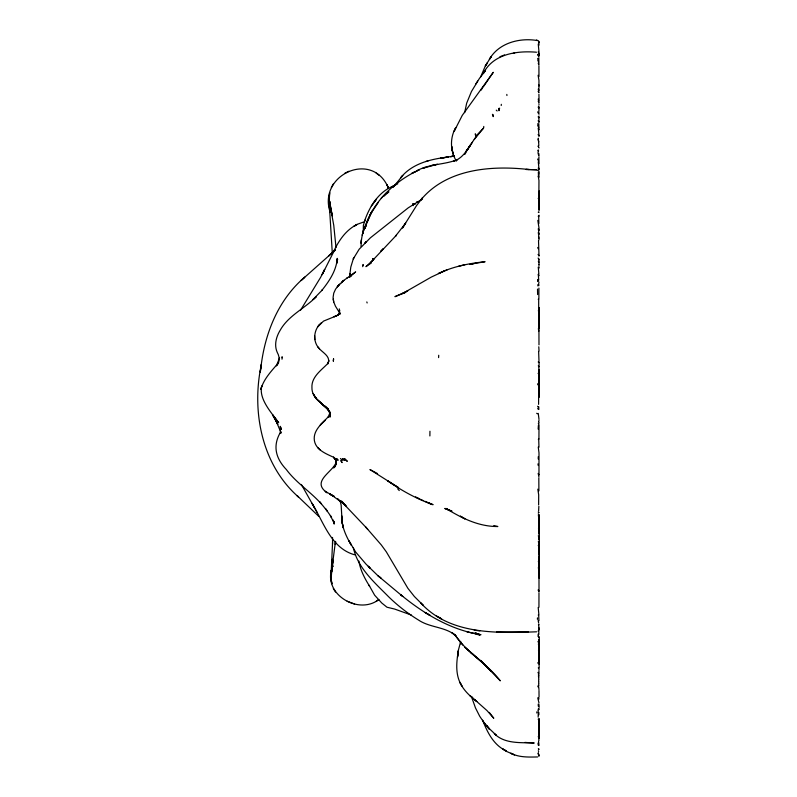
<?xml version="1.0" encoding="UTF-8"?>
<svg xmlns="http://www.w3.org/2000/svg" width="797" height="797" viewBox="0 0 797 797"><rect width="100%" height="100%" fill="white"/><g stroke="black" fill="none" stroke-linecap="round" stroke-linejoin="round"><path stroke-width="1.2" d="M538.882 315.781L538.981 344.882M539.22 190.881L539.2 207.728L539.24 191.669M538.842 366.471L539.011 374.65L538.204 373.285L538.792 374.261L539.131 390.43L539.131 369.429M539.24 209.173L539.24 205.756M539.22 397.364L539.24 375.377M539.19 578.383L539.22 541.661M538.852 198.682L538.961 180.481L538.194 175.878L538.961 177.313L538.842 176.276M538.752 440.233L538.961 447.256M539.25 195.355L539.22 210.029L539.21 199.16M539.21 320.524L539.23 308.17M539.2 532.396L539.22 518.02L539.26 524.934M539.18 663.931L539.22 644.255M539.2 649.585L539.22 639.373M539.22 736.498L539.2 720.767M539.26 651.966L539.22 664.07M332.548 544.052L332.538 537.457M538.254 459.002L538.264 456.691M539.131 390.43L539.171 378.455M539.28 565.342L539.28 568.221L539.27 560.889M538.842 712.408L538.872 714.789M538.951 663.054L539.23 667.826M539.35 663.084L539.22 637.122M539.35 556.784L539.23 567.783M538.981 690.491L539.041 697.116M539.18 730.5L539.21 724.473M539.25 544.052L539.21 548.794L539.26 545.895M538.931 704.399L539.18 707.148M539.35 722.65L539.37 719.332M538.742 406.719L538.842 409.509M538.872 158.444L539.011 163.714M538.842 145.492L538.304 138.17M538.902 288.066L538.862 299.413L538.214 299.293M538.971 592.699L538.941 607.274M361.011 246.482L361.449 239.688L361.171 243.404C361.619 231.867 367.068 221.177 372.109 211.026L366.451 224.116M538.722 279.926L538.274 274.288L538.872 275.872L538.772 274.716M537.437 619.369L537.457 617.874M429.882 435.949L429.952 431.247M537.596 281.53L537.626 279.448M538.862 549.113L538.971 551.763M282.008 359.198L282.058 356.737L282.397 357.684M330.058 412.716L329.968 416.951L330.058 412.716L327.826 408.931L324.21 405.534L327.826 408.931L329.838 412.029C324.359 403.79 311.557 399.078 311.936 387.511C311.278 376.652 322.177 369.599 328.045 363.223C331.193 355.831 321.211 352.164 317.704 346.715C313.002 339.99 314.048 330.516 319.497 324.548L317.854 326.72L323.512 321.121L337.021 315.602L334.003 316.778L337.31 315.253L339.652 313.161L337.838 315.433L339.751 313.012M538.812 438.818L538.334 439.436L538.911 439.476L539.011 425.09L538.354 423.277L539.131 422.948L538.583 421.563M539.021 238.293L538.334 232.565L539.031 234.368L538.324 228.689L539.011 230.472L538.951 227.723L537.816 220.39M538.812 382.51L538.931 379.561L539.071 386.425M538.921 723.437L538.892 727.183M539.161 722.371L539.22 720.488M332.568 542.319L331.104 574.547M538.971 171.843L539.041 173.427L538.314 172.421L538.971 175.32L538.214 173.945M538.902 65.842L538.961 76.602M538.902 94.215L539.051 100.402M538.732 591.005L538.194 589.81L539.011 591.543L538.971 569.556M538.961 110.444L538.951 109.069M538.822 533.93L539.031 528.839L538.463 528.461M538.921 115.983L538.981 118.115L538.234 116.681L538.752 117.617M438.609 357.604L438.719 355.253M538.981 171.046L536.53 169.781L525.98 169.442L536.53 169.781M538.892 282.835L538.931 282.048M538.971 215.947L539.011 215.19M538.842 58.081L538.882 64.836M538.393 425.399L538.164 429.085M539.021 709.4L538.902 708.134M538.902 157.756L538.951 156.909M538.244 712.827L538.025 709.898M336.962 263.12L337.261 258.367C336.424 270.601 329.161 281.251 321.719 290.566L322.297 289.978L313.032 299.513L316.23 296.713C304.773 308.459 288.534 315.453 280.255 330.127C276.18 336.752 273.909 345.131 277.306 352.523C279.598 356.498 280.116 361.878 276.629 365.355L278.631 362.655C271.777 370.695 263.687 378.844 260.888 389.344L261.785 385.987C258.427 398.928 271.757 413.015 278.671 422.719L272.474 415.127M335.517 542.04L335.328 544.52L335.617 541.362M538.961 628.524L538.294 631.413L538.852 629.182M501.223 105.503L501.323 104.337M362.904 230.971L363.253 233.192L363.372 225.412L364.966 220.102L364.109 222.443C369.041 207.12 378.705 191.051 394.694 185.552L391.775 186.946L397.803 183.788M538.852 506.324L538.633 510.738M538.373 567.374L538.882 571.977M332.957 560.112L332.479 564.625L335.318 542.488M331.223 573.451L332.518 563.987L331.243 572.226L331.701 569.078C323.662 594.821 358.919 615.294 378.914 599.464M332.08 566.886L331.413 572.804L332.857 560.998M349.425 277.486L350.81 267.055L353.36 258.696M538.991 754.729L538.931 756.233L538.324 752.587M483.779 126.434L483.659 127.699M349.445 277.366L349.963 273.66L349.564 276.529M261.306 364.787L260.26 371.94L261.306 364.787C251.384 411.252 261.645 464.781 298.606 497.119L297.112 495.644L318.83 516.416M464.671 112.626L466.663 103.202L471.465 91.486L479.445 78.385L485.512 70.634L483.102 73.264M331.861 569.457L331.074 579.568L331.432 571.07M538.852 628.514L538.951 627.916M261.008 366.67C264.993 332.977 278.422 299.503 304.773 277.127L300.987 280.584L335.368 249.999M539.051 53.967L539.071 55.182M362.685 266.656L363.073 264.484L363.243 265.61M331.263 572.146L332.219 566.757L331.124 573.033L331.114 580.535M538.264 704.06L538.284 706.152M538.174 717.141L538.224 714.142M331.95 568.859L331.114 573.093L332 568.789M539.011 262.263L539.001 258.925M328.693 361.22L327.946 363.85L328.912 360.413M365.126 228.261L366.331 223.967L365.215 227.713L366.142 225.013M332.17 567.962L332.708 566.149L332.219 567.713M332.239 567.643L332.897 565.531M332.18 567.843L332.708 566.149M460.726 641.406L458.395 650.133L457.508 657.146L458.434 650.531L457.837 654.188C456.123 664.808 455.794 676.583 461.901 685.988L459.899 682.252C463.386 690.262 470.081 696.229 476.815 701.539L474.195 699.238L486.967 710.555L493.781 718.256L489.278 712.408M364.219 228.809L362.117 235.125M388.547 188.361C372.747 149.467 317.495 174.852 330.157 212.201L329.261 205.706M539.021 53.837L538.961 55.202L538.264 54.116L538.892 57.035M480.651 76.91L485.433 65.703L491.341 56.487L489.348 59.347C498.932 42.58 520.401 37.359 538.234 40.707M539.091 53.837L539.041 55.69M328.075 417.359L329.42 414.022M276.39 365.923L279.538 357.873M366.789 222.233C376.114 198.553 396.597 180.321 419.342 169.721L416.353 171.106C428.975 163.614 444.357 165.029 457.608 159.549L453.802 161.133C462.748 158.324 467.421 149.477 472.382 142.274M539.091 363.661L538.981 366.779L538.294 365.753M328.484 416.552C322.406 423.277 312.673 430.34 314.416 440.791C316.02 449.897 325.973 453.742 333.315 457.149L336.294 460.746L333.515 457.079L335.985 459.839L336.195 460.855L335.178 458.335L336.175 461.035L336.035 464.412C335.437 452.029 337.808 466.783 333.535 467.909L335.916 464.521L336.464 461.294C334.063 471.824 310.222 480.97 327.149 492.805L325.206 491.291L334.421 496.541L330.217 494.529M477.662 81.065L475.809 83.964M333.505 183.679L331.333 187.544M300.559 310.172L320.593 277.406L324.648 269.396L322.127 274.706L334.63 249.949L333.166 252.519C338.327 241.272 345.579 230.174 356.986 224.485L353.908 226.368L357.116 224.346L363.113 222.214M538.204 198.612L538.722 197.726M481.209 90.051L483.39 86.385M466.922 150.753L470.848 144.396L465.448 152.337L477.941 133.956L483.62 128.038L474.255 139.445M464.761 154.449L465.906 152.556M370.117 214.632L378.107 202.677M488.641 79.003L493.283 72.308L462.25 115.406L454.21 131.226L455.754 127.6C449.777 137.871 450.166 151.022 456.382 161.094M354.217 257.431L353.25 258.915L359.148 249.242L370.406 237.805L408.273 207.808L422.54 198.901M393.529 186.857L402.754 175.46L400.463 178.08C411.73 163.534 430.888 159.021 448.273 157.039L440.602 158.195L454.41 155.963M483.759 86.255L488.143 79.79M372.827 203.942L376.503 199.091L371.302 206.044M350.272 276.539L351.517 274.766L350.531 276.111M483.231 73.125L485.273 70.425L483.46 73.145C493.293 53.837 516.874 50.57 536.501 52.223M393.26 187.066L395.133 184.725M339.572 284.13L337.201 286.83L343.836 280.375L355.651 271.887L349.863 276.838M339.283 284.479L335.587 289.142L333.734 293.186L333.086 297.47L333.734 301.983L335.437 306.168L339.811 313.171M371.462 262.89L365.943 266.666L374.341 258.706M370.735 262.422L396.388 235.245L395.422 236.241L405.693 223.1L402.485 228.012L416.622 205.467L422.43 197.975L420.497 200.326C446.24 168.685 491.39 165.258 529.059 169.532M386.894 192.525L381.245 198.164M333.993 251.095L328.633 255.947L335.467 249.949M319.657 324.289L321.231 322.875M383.935 196.201L388.886 191.778L387.173 193.183M349.883 276.788L351.467 275.443M376.314 601.287L378.117 600.021M346.605 278.263L347.442 277.725M348.867 171.255L344.742 173.298M444.806 270.761L431.287 277.087L402.455 293.595L407.745 290.945L394.933 296.673L405.394 292.509M447.326 269.725L438.37 273.55C452.975 266.527 469.054 263.359 485.084 261.715L470.907 264.106M425.239 167.33L422.908 168.297L436.547 164.441M504.571 54.923L499.958 56.736M498.573 108.551L499.33 109.578L499.002 110.703L498.573 108.551L499.669 108.183M428.756 160.566L425.767 161.542M458.335 266.407L465.03 264.634M471.256 264.196L473.348 263.648M469.841 264.315L473.249 263.608M431.675 165.417L437.573 164.232M454.16 156.013L450.554 156.68L453.513 156.142M513.348 53.26L514.653 53.07M537.656 756.951C528.66 757.14 518.996 757.519 510.777 753.235L514.573 754.948M367.716 529.367L365.803 527.126L381.305 544.949L386.326 551.853L407.895 588.316L414.35 596.475L423.386 605.501L420.736 602.94C449.906 634.93 496.939 633.216 536.61 631.802M496.561 631.951L521.437 631.872M519.514 631.872L528.361 631.822M538.214 615.075L538.921 615.105L538.204 607.453M524.904 742.425L534.189 743.003C520.69 742.356 504.79 744.169 494.339 733.688L496.302 735.262L485.821 725.34L479.724 716.274L475.5 707.965L471.406 696.478M474.225 630.218L479.874 630.855M537.985 743.123L538.334 744.956L538.991 745.056L538.563 741.29M474.564 633.366L480.97 634.701C450.863 630.078 423.815 613.7 400.612 594.642L402.764 596.455L377.878 575.683L365.992 564.107L355.641 551.992L348.976 540.864L351.318 545.158C346.028 536.251 341.435 526.229 341.624 515.669L342.172 522.752L341.156 505.129L340.01 500.516M466.823 631.782L480.043 634.731L475.072 633.097L479.575 634.93L475.809 633.117L478.25 634.731L476.247 633.366M411.501 615.105L394.664 609.067L386.973 607.214L381.763 603.01L374.64 595.2L369.021 585.207L369.619 586.253C364.747 578.582 360.314 570.124 358.899 561.048M538.971 561.696L538.314 561.516L538.722 562.284M493.781 525.631L497.846 526.528C478.748 526.687 461.712 518.11 445.862 508.426L451.321 511.146L444.776 508.466L451.989 511.086M354.725 554.812C331.084 548.366 323.522 521.975 312.025 503.266L314.128 507.141L301.376 484.486M354.585 604.016L347.133 601.227M413.155 205.596L413.085 203.564L415.197 204.251M538.234 535.933L538.941 536.182M536.411 40.019L537.606 40.478M513.816 754.61L506.015 751.192L502.877 749.031L506.244 750.874C493.771 745.334 487.276 732.224 482.643 720.169M424.97 501.333L433.09 504.7C416.881 499.052 401.798 490.733 387.78 480.9L398.57 487.684L369.928 469.553L377.549 473.607M539.011 512.262L538.284 511.973L538.752 512.72M539.031 749.07L538.354 748.782L538.802 749.588M538.194 216.236L538.931 216.575L538.812 215.947M420.278 499.251L423.187 500.596M538.194 545.586L538.991 545.965L538.882 545.287M417.319 497.826L419.312 498.792M428.178 502.688L431.944 504.531L427.869 502.528M538.244 212.171L538.961 212.53L538.852 211.843M538.144 719.193L538.931 719.601L538.812 718.884M425 612.455L430.131 615.394L426.086 613.072M331.263 495.037L333.704 496.471L329.888 493.781L345.759 505.398L342.561 502.668L366.361 527.773M436.098 615.692L441.668 618.98L438.071 616.858M418.475 498.543L415.596 496.85M538.174 634.103L538.194 636.195L538.911 636.654M379.392 175.479L376.184 173.098M342.501 502.12L341.006 501.064L342.561 502.18M536.69 413.274L537.387 413.812M378.455 576.131L380.956 578.054L377.878 575.683M353.33 547.499C357.375 567.693 374.6 582.537 388.498 596.644C397.554 605.541 407.675 613.391 418.485 620.026C429.553 627.538 444.218 626.671 454.818 634.811L451.829 632.569L456.173 636.414L454.948 634.89C467.062 653.062 487.077 663.512 500.297 680.837L480.601 660.474M470.698 652.594L484.686 664.588M473.518 654.865L464.781 647.224L482.036 661.958M538.742 709.808L538.314 708.892M316.608 399.078L313.669 394.814L316.608 399.078L328.434 409.817L316.608 399.078L313.101 393.628M317.953 400.383L327.617 408.851M485.821 725.34L488.86 728.169L482.583 720.847M496.262 110.145L497.129 110.972M340.488 458.524L342.441 460.427M317.644 447.486L320.245 450.056M397.643 488.76L399.267 490.573M480.82 660.693L491.201 671.463M325.933 407.048L329.171 411.372M413.085 203.564L413.882 204.411M480.86 660.494L484.935 664.947M341.843 501.303L346.526 506.503M416.901 201.571L417.648 202.408M317.704 346.715L319.547 348.787M276.609 420.218L272.664 414.898L276.27 420.806L274.078 417.528M538.294 667.836L538.732 668.394M538.334 744.956L538.762 745.504M454.948 634.89L462.828 645.032M538.762 362.466L538.274 361.818L539.031 362.884L538.961 361.599M538.304 261.257L538.732 261.834M538.254 44.134L539.101 53.17M325.405 508.456L327.288 511.066L319.477 501.602L321.151 503.694C310.272 491.56 296.125 482.703 286.342 469.543C275.533 458.175 272.375 445.533 280.813 431.695L280.464 433.508L280.355 426.415L281.012 429.414L280.355 426.415M537.955 672.449L538.314 672.947M538.573 697.803L538.981 699.029M538.154 101.139L539.061 102.474L538.244 99.037M325.973 509.303L331.572 517.373L330.366 515.659L333.764 522.264L333.196 520.072L334.292 523.918L333.853 522.483M333.295 588.555L335.507 592.022M537.746 697.833L539.001 702.974M538.264 413.394L538.981 419.302M538.633 504.899L538.692 494.847L537.826 489.159M538.124 91.276L538.941 92.621L538.324 88.995L538.971 90.42L538.862 89.274M538.553 685.988L538.961 689.535M538.672 309.455L538.692 300.11M538.593 404.378L538.672 386.017M538.284 541.691L538.712 542.418M537.626 111.899L538.981 114.26L538.822 111.241M274.228 417.748L277.784 424.482L274.905 418.026L281.082 432.95M538.274 515.719L538.692 516.436M329.211 411.332L327.826 408.931L329.908 413.673M537.616 54.734L538.154 55.69M538.543 678.078L538.981 679.303M538.264 447.057L538.991 452.895L538.971 475.112L538.254 473.428L538.941 477.114M314.217 507.33L316.917 512.282M538.732 107.874L538.234 106.967L539.031 108.342L538.842 105.832M538.782 311.557L538.334 310.74L539.051 311.059L538.882 310.402M538.264 513.896L538.672 514.663M538.324 644.106L538.692 644.813M537.945 641.525L538.324 642.243M538.244 736.617L538.642 737.384M537.616 406.241L538.055 407.098M537.716 408.383L538.124 409.19M538.652 735.551L538.862 732.323M538.772 169.004L538.274 167.978L539.061 169.472L538.254 161.801M538.194 636.195L538.672 637.192M538.762 255.528L538.204 254.363L539.011 256.096L538.523 240.634M537.776 662.706L538.124 663.433M538.533 680.02L538.911 681.345M538.742 121.702L538.244 120.666L539.031 122.32L538.892 118.843M538.523 683.995L538.951 685.33M537.766 686.038L538.274 687.153M538.623 146.987L538.144 145.931L539.031 147.963M538.314 750.734L538.672 751.531M537.945 753.573L538.234 754.231M537.756 125.478L538.642 127.52M537.636 123.764L538.075 124.78M537.676 58.42L538.124 59.476M537.616 159.061L538.085 160.157M538.553 682.033L538.991 683.318M538.652 135.51L538.224 134.464L539.081 136.287L538.284 128.327L538.981 129.921L538.882 128.725M538.184 51.835L538.473 52.552M538.164 257.999L538.812 259.653M331.074 208.814L329.45 201.84L332.429 215.927L330.725 208.764L333.754 225.282L336.015 247.698M537.786 60.173L538.194 61.289M538.961 740.533L538.732 739.736M538.224 149.846L538.603 150.962M538.234 63.142L538.613 64.308M537.766 247.439L538.174 248.714M339.024 310.631L339.861 314.397L339.592 312.364M538.822 520.64L539.061 521.407M536.68 711.95L537.048 713.185M335.756 459.421L336.195 460.855M538.892 524.695L539.061 525.482M366.829 301.933L367.138 302.97M538.623 155.216L537.935 152.705M538.015 139.076L538.802 141.936M537.915 150.553L538.274 151.858M537.567 383.805L537.836 384.831M538.473 624.489L539.061 628.255M538.533 236.719L539.021 239.947M280.504 427.132L281.012 429.085M339.263 308.847L339.821 311.059M538.892 624.141L539.061 624.818M538.852 41.295L538.991 45.23M331.313 580.634L332.02 583.832L331.353 580.784M538.692 628.972L538.872 634.432M329.161 203.355L328.962 202.448L329.998 207.19M333.156 299.034L333.734 301.983M538.921 653.181L539.091 654.018M538.354 328.683L538.852 331.163M537.935 463.904L538.264 465.538M538.892 670.745L539.011 673.943L538.354 673.943L539.101 675.876L538.344 675.966L538.931 677.41M538.114 75.277L538.951 80.397L538.941 88.377M460.347 641.675L460.796 643.976M538.862 103.66L539.021 104.576M538.383 280.046L538.563 281.052M538.921 661.271L539.051 662.008M538.882 639.712L539.011 640.499M538.882 736.269L539.001 736.976M538.911 643.548L539.051 644.365M538.941 657.326L539.051 658.083M537.746 284.728L537.925 285.984M538.892 420.258L538.991 420.965M538.941 128.028L538.802 123.565M506.822 94.415L506.932 95.53M539.041 652.115L538.473 650.163L539.161 650.432L539.031 647.264M538.633 351.417L538.971 360.722M329.49 207.34L332.269 252.639M333.744 521.557L333.943 523.759L333.794 521.288M538.702 283.662L538.882 285.645M538.872 206.353L538.722 201.352M538.911 84.851L539.001 86.006M538.911 264.474L539.011 266.228M538.792 153.442L538.961 155.843M538.822 478.12L538.892 490.882M538.981 668.972L539.031 669.789M329.599 207.12L329.948 212.6M538.712 217.212L538.862 223.559M538.762 536.909L538.951 539.778M329.659 208.067L329.838 210.926M538.911 517.034L538.961 517.871M538.822 209.123L538.882 210.179M538.792 346.765L539.021 351.049M538.951 262.602L539.021 264.315M314.646 335.776L314.825 339.602M538.892 556.515L538.941 557.482M538.882 730.062L538.921 730.969M538.931 41.683L538.971 42.54M538.961 267.463L538.991 268.151L538.284 267.134L538.842 273.859M537.517 289.112L537.606 294.551M539.171 641.575L539.29 646.218M539.31 526.259L539.31 520.879L539.35 524.316M538.722 615.832L538.921 620.833L538.134 620.544L538.672 622.955M538.862 738.032L538.872 738.819M539.26 517.592L539.34 524.207L539.31 520.879M539.2 307.512L539.29 317.674M539.28 543.972L539.35 554.951M539.2 653.052L539.26 661.201M539.19 197.018L539.23 203.653M539.21 308.778L539.23 328.354M539.21 514.713L539.24 525.273L539.23 519.873M539.27 527.714L539.21 515.669L539.26 542.129M539.3 738.719L539.24 725.439L539.25 731.357M539.22 542.229L539.27 574.776M539.23 375.736L539.24 386.047M539.24 718.864L539.22 735.91M386.953 184.715L388.498 188.331L386.953 184.715M328.962 197.865L328.932 199.748L329.709 192.615L329.161 201.81L328.962 197.865M475.729 134.683L475.66 135.849L475.261 133.816L475.729 134.683M372.717 258.517L372.558 260.709L372.717 258.517M331.891 568.261L331.751 569.805L332.02 566.996L331.891 568.261M333.564 358.899L333.335 361.061L333.564 358.899M332.06 562.254L331.851 564.117L332.459 559.295L332.06 562.254M493.343 115.336L493.194 116.611L492.436 114.32L493.343 115.336M337.569 259.374L336.872 262.651L337.569 259.374M365.534 225.92L365.026 228.201L365.534 225.92M487.395 62.893L485.413 65.802L487.395 62.893M320.733 424.522L320.264 425.08L325.246 420.218L320.733 424.522M366.441 241.441L364.887 243.105L366.51 241.461M383.307 248.754L380.727 251.364L383.307 248.754M343.079 280.992L341.365 282.716L343.836 280.375L343.079 280.992M415.436 171.654L412.069 173.198L415.436 171.654M464.781 518.797L460.477 516.217L464.781 518.797M470.28 696L472.681 697.724L470.28 696M345.091 459.261L344.374 458.683L347.323 461.324L345.091 459.261M337.43 459.411L336.503 458.644L338.127 460.287L337.43 459.411M343.288 459.311L342.451 458.564L344.394 460.357L343.288 459.311M339.671 500.835L337.808 498.982L339.671 500.835M369.967 568.052L368.264 566.249L369.938 568.092M488.979 728.886L486.857 725.928L488.979 728.886M341.604 461.812L340.867 460.556L342.072 462.619L341.604 461.812M343.368 527.893L341.973 521.666L343.368 527.893M452.955 153.223L452.327 150.294L453.144 154.14L452.955 153.223M452.208 150.135L451.74 146.459L452.128 150.185M330.237 206.971L329.709 201.292L330.237 206.971M329.061 201.302L328.972 199.409L329.211 204.959L329.061 201.302"/></g></svg>
